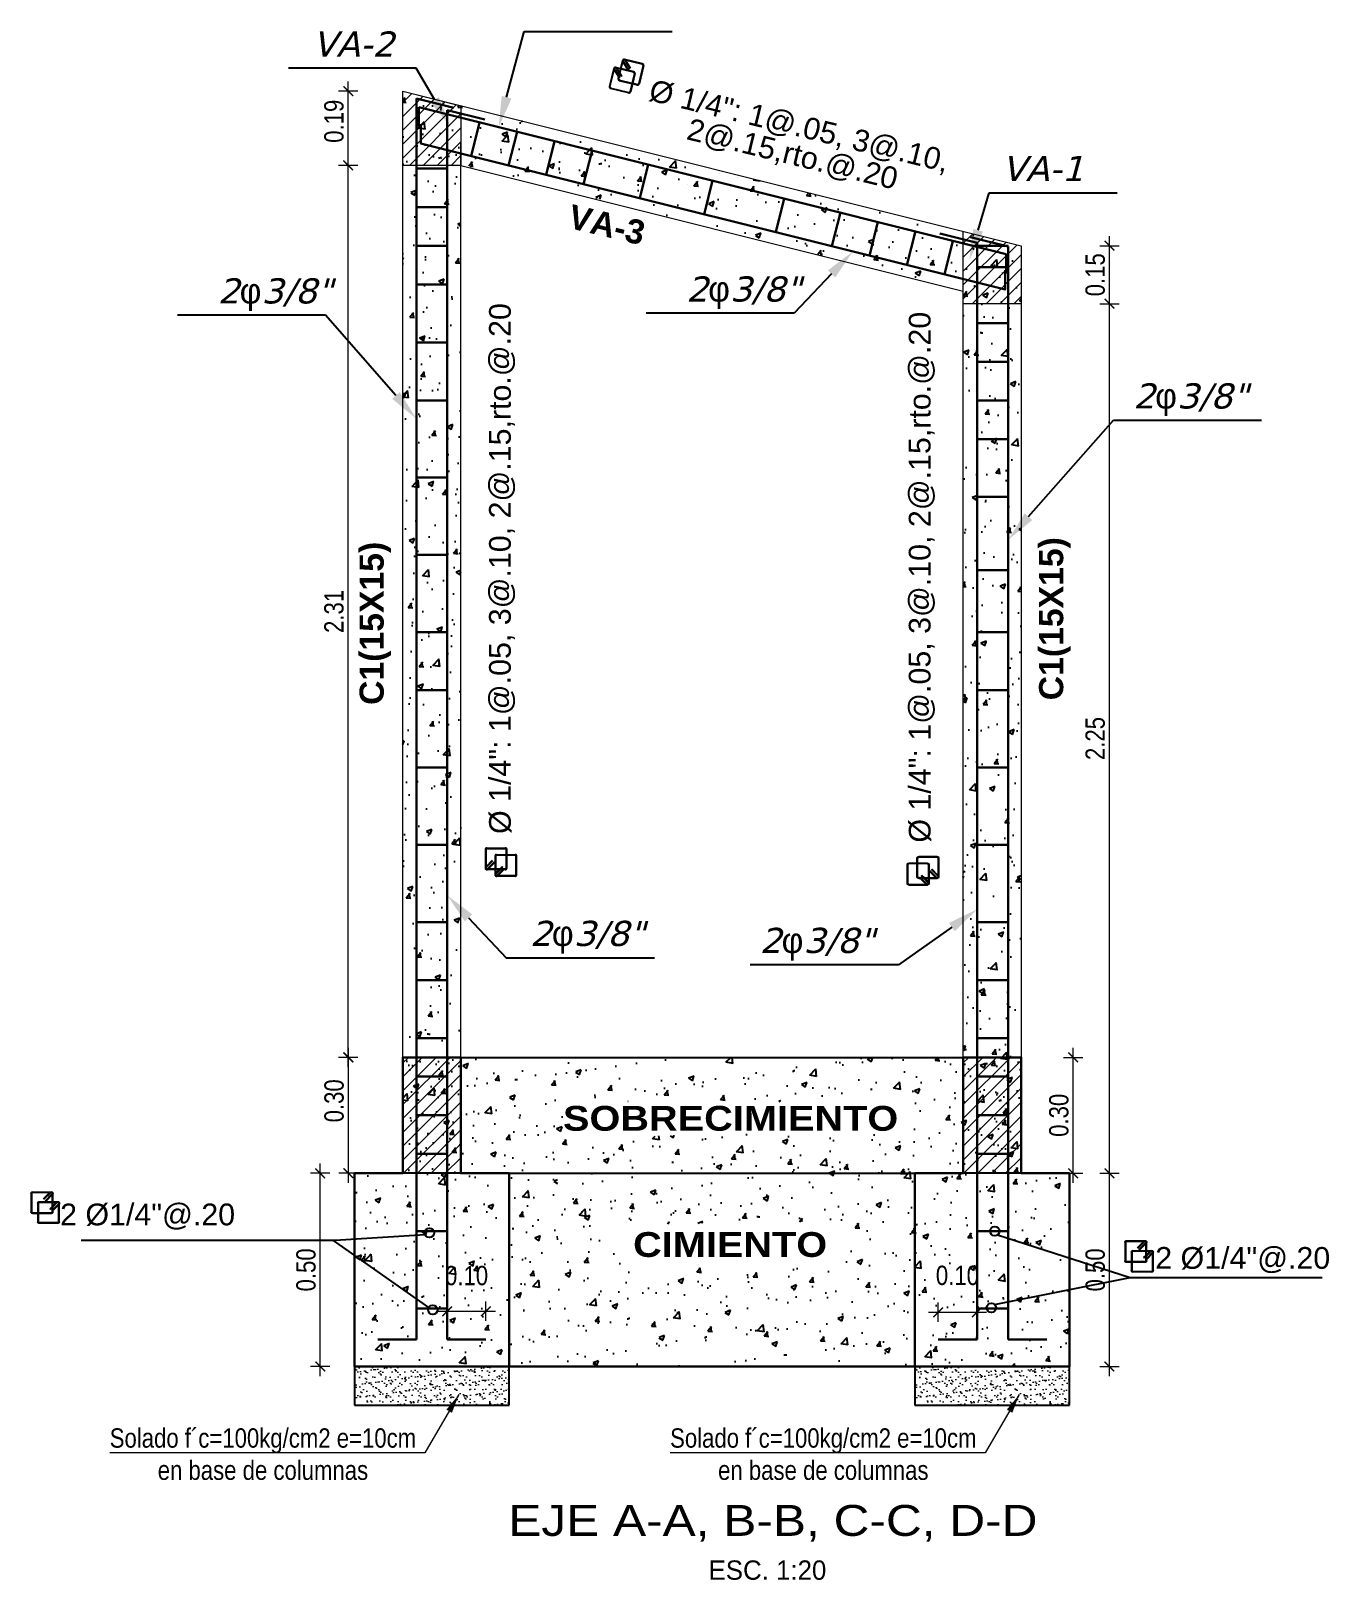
# Model space of a CAD drawing. Header units: metres. Extents: x 912 to 1393, y 476 to 584.
# Drawn here: x 1278.913 to 1282.271, y 494.542 to 498.55 of the extents above; entities that cross this region are included whole.
import ezdxf
from ezdxf import colors
from ezdxf.entities.mleader import LeaderData, LeaderLine
from ezdxf.math import Vec2, Vec3

# ---------------------------------------------------------------- set-up
doc = ezdxf.new("R2010")
doc.units = ezdxf.units.M
doc.linetypes.add('ACAD_ISO04W100', pattern=[30, 24, -3, 0, -3])
for name, color, linetype, lineweight in [('-Achurado', 251, 'Continuous', 5), ('A_Columnas', 7, 'Continuous', 40), ('Cotas', 7, 'Continuous', 20), ('Especificaciones', 7, 'Continuous', 20), ('FIC-2ES_ACERO_', 160, 'Continuous', 30), ('FIC-2ES_COLUMNA', 152, 'Continuous', 30), ('FIC-2ES_CONCRETO 210', 251, 'Continuous', 30), ('Flechas', 122, 'Continuous', 20), ('Muro Alto', 5, 'Continuous', 40), ('pisos', 8, 'Continuous', 13), ('PL-03', 7, 'Continuous', 30), ('TEXTO', 7, 'Continuous', 20)]:
    doc.layers.add(name, color=color, linetype=linetype, lineweight=lineweight)
doc.layers.add('A_50_CotasExter', color=253, linetype='Continuous')
doc.layers.add('PL-05', color=7, linetype='Continuous')
doc.styles.add('-Arial Narrow', font='ARIALN.TTF')
doc.styles.add('ARIAL', font='arial.ttf')
doc.styles.add('R80_50', font='verdanai.ttf', dxfattribs={"height": 0.065})
doc.styles.add('ROMANS', font='ARIALN.TTF')
doc.styles.add('style1', font='arial.ttf')
doc.styles.add('TECHNICLIGHT', font='tel_____.pfb')
doc.dimstyles.new('corte 25', dxfattribs={"dimtxt": 0.05, "dimasz": 0.025, "dimexe": 0.025, "dimexo": 0.0125, "dimgap": 0.0125, "dimtad": 1, "dimzin": 4, "dimdsep": 46, "dimtxsty": 'ARIAL', "dimblk": 'ARCHTICK', "dimcen": 0.025, "dimdle": 0.025, "dimclrd": 256, "dimclre": 256, "dimclrt": 7, "dimadec": 0, "dimazin": 0, "dimtfac": 1, "dimtix": 1, "dimtmove": 0, "dimatfit": 3, "dimfxl": 0.1, "dimlwd": -1, "dimarcsym": 0})
doc.dimstyles.new('Esc 1_20n', dxfattribs={"dimscale": 0.02, "dimtxt": 2, "dimasz": 1, "dimexe": 1, "dimexo": 1, "dimgap": 0.45, "dimtad": 1, "dimtoh": 1, "dimzin": 3, "dimdsep": 46, "dimtxsty": '-Arial Narrow', "dimblk": 'ARCHTICK', "dimcen": 1, "dimdle": 1, "dimclrd": 252, "dimclre": 252, "dimclrt": 252, "dimadec": 0, "dimazin": 0, "dimtfac": 1, "dimtix": 1, "dimtmove": 1, "dimatfit": 2, "dimldrblk": 'ARCHTICK', "dimfxl": 1, "dimfxlon": 1, "dimtolj": 2, "dimlwd": 5, "dimlwe": 5, "dimarcsym": 0})

# ---------------------------------------------------------------- blocks, each defined once
blk = doc.blocks.new('ESTRIBOS')
at = {"layer": 'Especificaciones', "linetype": 'ACAD_ISO04W100'}
for p, q in [((1246.7519, 500.8379), (1246.7039, 500.8379)), ((1246.6824, 500.7601), (1246.6824, 500.808)), ((1246.6837, 500.8048), (1246.6994, 500.7891)), ((1246.6849, 500.7601), (1246.6849, 500.8037)), ((1246.6855, 500.8065), (1246.6994, 500.7926)), ((1246.6994, 500.8125), (1246.6869, 500.8125)), ((1246.6994, 500.8101), (1246.6869, 500.8101)), ((1246.6884, 500.8095), (1246.6994, 500.7984)), ((1246.6913, 500.8101), (1246.6994, 500.8019)), ((1246.6994, 500.7855), (1246.6994, 500.8334)), ((1246.7007, 500.8302), (1246.7181, 500.8128)), ((1246.7019, 500.7855), (1246.7019, 500.829)), ((1246.7349, 500.8125), (1246.7019, 500.8125)), ((1246.7349, 500.8101), (1246.7019, 500.8101)), ((1246.7019, 500.7994), (1246.7075, 500.7938)), ((1246.7025, 500.8319), (1246.7199, 500.8145)), ((1246.7519, 500.8354), (1246.7039, 500.8354)), ((1246.7054, 500.8348), (1246.7228, 500.8174)), ((1246.7083, 500.8354), (1246.7245, 500.8192)), ((1246.7199, 500.8145), (1246.7181, 500.8128)), ((1246.7369, 500.808), (1246.7369, 500.7601)), ((1246.7394, 500.8083), (1246.7394, 500.7601)), ((1246.7539, 500.8334), (1246.7539, 500.7855)), ((1246.7564, 500.8337), (1246.7564, 500.7855)), ((1246.6869, 500.7581), (1246.7349, 500.7581)), ((1246.7019, 500.796), (1246.7058, 500.7921)), ((1246.7019, 500.7901), (1246.7029, 500.7891)), ((1246.7029, 500.7891), (1246.7019, 500.7882)), ((1246.7039, 500.7834), (1246.7369, 500.7834)), ((1246.7039, 500.7809), (1246.7369, 500.7809)), ((1246.7075, 500.7938), (1246.7058, 500.7921)), ((1246.7394, 500.7834), (1246.7519, 500.7834)), ((1246.7394, 500.7809), (1246.7519, 500.7809)), ((1246.6869, 500.7556), (1246.7349, 500.7556))]:
    blk.add_line(p, q, dxfattribs=at)
for centre, radius, start, end in [((1246.7039, 500.8334), 0.00452, 90, 225), ((1246.7519, 500.8334), 0.00452, 0, 90), ((1246.6869, 500.808), 0.00452, 90, 225), ((1246.6869, 500.808), 0.00206, 45.0001, 225), ((1246.7039, 500.8334), 0.00206, 45.0001, 225), ((1246.7349, 500.808), 0.00452, 0, 90), ((1246.7349, 500.808), 0.00206, 0, 90), ((1246.7519, 500.8334), 0.00206, 0, 90), ((1246.6869, 500.7601), 0.00452, 180, 270), ((1246.6869, 500.7601), 0.00206, 180, 270), ((1246.7039, 500.7855), 0.00452, 180, 270), ((1246.7039, 500.7855), 0.00206, 180, 270), ((1246.7349, 500.7601), 0.00206, 270, 0), ((1246.7349, 500.7601), 0.00452, 270, 0), ((1246.7519, 500.7855), 0.00452, 270, 0), ((1246.7519, 500.7855), 0.00206, 270, 0)]:
    blk.add_arc(centre, radius, start, end, dxfattribs=at)
blk = doc.blocks.new('_ArchTick')
at = {"layer": 'pisos', "color": 0, "const_width": 0.15}
blk.add_lwpolyline([(-0.5, -0.5), (0.5, 0.5)], dxfattribs=at)
blk = doc.blocks.new('*D351')
at = {"layer": 'A_50_CotasExter', "color": 252, "lineweight": 5, "transparency": 16777216}
for p, q in [((1279.9648, 495.2369), (1280.1148, 495.2369)), ((1279.9898, 495.2119), (1279.9898, 495.2619)), ((1280.0898, 495.2119), (1280.0898, 495.2619))]:
    blk.add_line(p, q, dxfattribs=at)
at = {"layer": 'DEFPOINTS', "color": 0, "lineweight": 20, "transparency": 16777216}
for p in [(1280.0898, 495.2369), (1279.9898, 495.1641), (1280.0898, 495.1641)]:
    blk.add_point(p, dxfattribs=at)
at = {"layer": 'A_50_CotasExter', "color": 252, "lineweight": 5, "transparency": 16777216, "xscale": 0.025, "yscale": 0.025, "zscale": 0.025, "rotation": 180}
blk.add_blockref('_ArchTick', (1279.9898, 495.2369), dxfattribs=at)
at = {"layer": 'A_50_CotasExter', "color": 252, "lineweight": 5, "transparency": 16777216, "xscale": 0.025, "yscale": 0.025, "zscale": 0.025}
blk.add_blockref('_ArchTick', (1280.0898, 495.2369), dxfattribs=at)
at = {"layer": 'A_50_CotasExter', "color": 252, "transparency": 16777216, "insert": (1280.0398, 495.329), "char_height": 0.05, "attachment_point": 5, "style": '-Arial Narrow'}
blk.add_mtext('\\A2;0.10', dxfattribs=at)
blk = doc.blocks.new('*D350')
at = {"layer": 'A_50_CotasExter', "color": 252, "lineweight": 5, "transparency": 16777216}
for p, q in [((1281.2348, 495.2343), (1281.3848, 495.2343)), ((1281.2598, 495.2093), (1281.2598, 495.2593)), ((1281.3598, 495.2093), (1281.3598, 495.2593))]:
    blk.add_line(p, q, dxfattribs=at)
at = {"layer": 'DEFPOINTS', "color": 0, "lineweight": 20, "transparency": 16777216}
for p in [(1281.3598, 495.2343), (1281.2598, 495.1641), (1281.3598, 495.1641)]:
    blk.add_point(p, dxfattribs=at)
at = {"layer": 'A_50_CotasExter', "color": 252, "lineweight": 5, "transparency": 16777216, "xscale": 0.025, "yscale": 0.025, "zscale": 0.025, "rotation": 180}
blk.add_blockref('_ArchTick', (1281.2598, 495.2343), dxfattribs=at)
at = {"layer": 'A_50_CotasExter', "color": 252, "lineweight": 5, "transparency": 16777216, "xscale": 0.025, "yscale": 0.025, "zscale": 0.025}
blk.add_blockref('_ArchTick', (1281.3598, 495.2343), dxfattribs=at)
at = {"layer": 'A_50_CotasExter', "color": 252, "transparency": 16777216, "insert": (1281.3098, 495.3296), "char_height": 0.05, "attachment_point": 5, "style": '-Arial Narrow'}
blk.add_mtext('\\A2;0.10', dxfattribs=at)
blk = doc.blocks.new('*D301')
at = {"layer": 'A_50_CotasExter', "color": 252, "lineweight": 5, "transparency": 16777216}
for p, q in [((1279.6861, 495.5941), (1279.6361, 495.5941)), ((1279.6611, 495.0691), (1279.6611, 495.6191)), ((1279.6861, 495.0941), (1279.6361, 495.0941))]:
    blk.add_line(p, q, dxfattribs=at)
at = {"layer": 'DEFPOINTS', "color": 0, "lineweight": 20, "transparency": 16777216}
for p in [(1279.6611, 495.5941), (1279.751, 495.5941), (1279.751, 495.0941)]:
    blk.add_point(p, dxfattribs=at)
at = {"layer": 'A_50_CotasExter', "color": 252, "lineweight": 5, "transparency": 16777216, "xscale": 0.025, "yscale": 0.025, "zscale": 0.025}
for p, rotation in [((1279.6611, 495.5941), 90), ((1279.6611, 495.0941), 270)]:
    blk.add_blockref('_ArchTick', p, dxfattribs=dict(at, rotation=rotation))
at = {"layer": 'A_50_CotasExter', "color": 252, "transparency": 16777216, "insert": (1279.6244, 495.3441), "char_height": 0.05, "attachment_point": 5, "rotation": 90, "style": '-Arial Narrow'}
blk.add_mtext('\\A2;0.50', dxfattribs=at)
blk = doc.blocks.new('*D300')
at = {"layer": 'A_50_CotasExter', "color": 252, "lineweight": 5, "transparency": 16777216}
for p, q in [((1279.7338, 495.5691), (1279.7338, 495.9191)), ((1279.7588, 495.8941), (1279.7088, 495.8941)), ((1279.7588, 495.5941), (1279.7088, 495.5941))]:
    blk.add_line(p, q, dxfattribs=at)
at = {"layer": 'DEFPOINTS', "color": 0, "lineweight": 20, "transparency": 16777216}
for p in [(1279.7338, 495.8941), (1279.8748, 495.8941), (1279.876, 495.5941)]:
    blk.add_point(p, dxfattribs=at)
at = {"layer": 'A_50_CotasExter', "color": 252, "lineweight": 5, "transparency": 16777216, "xscale": 0.025, "yscale": 0.025, "zscale": 0.025}
for p, rotation in [((1279.7338, 495.8941), 90), ((1279.7338, 495.5941), 270)]:
    blk.add_blockref('_ArchTick', p, dxfattribs=dict(at, rotation=rotation))
at = {"layer": 'A_50_CotasExter', "color": 252, "transparency": 16777216, "insert": (1279.6971, 495.7816), "char_height": 0.05, "attachment_point": 5, "rotation": 90, "style": '-Arial Narrow'}
blk.add_mtext('\\A2;0.30', dxfattribs=at)
blk = doc.blocks.new('*D299')
at = {"layer": 'A_50_CotasExter', "color": 252, "lineweight": 5, "transparency": 16777216}
for p, q in [((1279.7585, 498.202), (1279.7085, 498.202)), ((1279.7335, 495.8691), (1279.7335, 498.227)), ((1279.7585, 495.8941), (1279.7085, 495.8941))]:
    blk.add_line(p, q, dxfattribs=at)
at = {"layer": 'DEFPOINTS', "color": 0, "lineweight": 20, "transparency": 16777216}
for p in [(1279.7335, 498.202), (1279.8748, 498.202), (1279.8748, 495.8941)]:
    blk.add_point(p, dxfattribs=at)
at = {"layer": 'A_50_CotasExter', "color": 252, "lineweight": 5, "transparency": 16777216, "xscale": 0.025, "yscale": 0.025, "zscale": 0.025}
for p, rotation in [((1279.7335, 498.202), 90), ((1279.7335, 495.8941), 270)]:
    blk.add_blockref('_ArchTick', p, dxfattribs=dict(at, rotation=rotation))
at = {"layer": 'A_50_CotasExter', "color": 252, "transparency": 16777216, "insert": (1279.6968, 497.048), "char_height": 0.05, "attachment_point": 5, "rotation": 90, "style": '-Arial Narrow'}
blk.add_mtext('\\A2;2.31', dxfattribs=at)
blk = doc.blocks.new('*D94')
at = {"layer": 'A_50_CotasExter', "color": 252, "lineweight": 5, "transparency": 16777216}
for p, q in [((1279.7585, 498.3941), (1279.7085, 498.3941)), ((1279.7335, 498.177), (1279.7335, 498.4191)), ((1279.7585, 498.202), (1279.7085, 498.202))]:
    blk.add_line(p, q, dxfattribs=at)
at = {"layer": 'DEFPOINTS', "color": 0, "lineweight": 20, "transparency": 16777216}
for p in [(1279.7335, 498.3941), (1279.8748, 498.3941), (1279.8748, 498.202)]:
    blk.add_point(p, dxfattribs=at)
at = {"layer": 'A_50_CotasExter', "color": 252, "lineweight": 5, "transparency": 16777216, "xscale": 0.025, "yscale": 0.025, "zscale": 0.025}
for p, rotation in [((1279.7335, 498.3941), 90), ((1279.7335, 498.202), 270)]:
    blk.add_blockref('_ArchTick', p, dxfattribs=dict(at, rotation=rotation))
at = {"layer": 'A_50_CotasExter', "color": 252, "transparency": 16777216, "insert": (1279.6968, 498.3163), "char_height": 0.05, "attachment_point": 5, "rotation": 90, "style": '-Arial Narrow'}
blk.add_mtext('\\A2;0.19', dxfattribs=at)
blk = doc.blocks.new('*D297')
at = {"layer": 'A_50_CotasExter', "color": 252, "lineweight": 5, "transparency": 16777216}
for p, q in [((1281.6783, 497.8441), (1281.7283, 497.8441)), ((1281.7033, 495.5691), (1281.7033, 497.8691)), ((1281.6783, 495.5941), (1281.7283, 495.5941))]:
    blk.add_line(p, q, dxfattribs=at)
at = {"layer": 'DEFPOINTS', "color": 0, "lineweight": 20, "transparency": 16777216}
for p in [(1281.4748, 497.8441), (1281.7033, 497.8441), (1281.4748, 495.5941)]:
    blk.add_point(p, dxfattribs=at)
at = {"layer": 'A_50_CotasExter', "color": 252, "lineweight": 5, "transparency": 16777216, "xscale": 0.025, "yscale": 0.025, "zscale": 0.025}
for p, rotation in [((1281.7033, 497.8441), 90), ((1281.7033, 495.5941), 270)]:
    blk.add_blockref('_ArchTick', p, dxfattribs=dict(at, rotation=rotation))
at = {"layer": 'A_50_CotasExter', "color": 252, "transparency": 16777216, "insert": (1281.6665, 496.7191), "char_height": 0.05, "attachment_point": 5, "rotation": 90, "style": '-Arial Narrow'}
blk.add_mtext('\\A2;2.25', dxfattribs=at)
blk = doc.blocks.new('*D95')
at = {"layer": 'A_50_CotasExter', "color": 252, "lineweight": 5, "transparency": 16777216}
for p, q in [((1281.6783, 495.5941), (1281.7283, 495.5941)), ((1281.7033, 495.0691), (1281.7033, 495.6191)), ((1281.6783, 495.0941), (1281.7283, 495.0941))]:
    blk.add_line(p, q, dxfattribs=at)
at = {"layer": 'DEFPOINTS', "color": 0, "lineweight": 20, "transparency": 16777216}
for p in [(1281.5998, 495.5941), (1281.7033, 495.5941), (1281.5998, 495.0941)]:
    blk.add_point(p, dxfattribs=at)
at = {"layer": 'A_50_CotasExter', "color": 252, "lineweight": 5, "transparency": 16777216, "xscale": 0.025, "yscale": 0.025, "zscale": 0.025}
for p, rotation in [((1281.7033, 495.5941), 90), ((1281.7033, 495.0941), 270)]:
    blk.add_blockref('_ArchTick', p, dxfattribs=dict(at, rotation=rotation))
at = {"layer": 'A_50_CotasExter', "color": 252, "transparency": 16777216, "insert": (1281.6665, 495.3441), "char_height": 0.05, "attachment_point": 5, "rotation": 90, "style": '-Arial Narrow'}
blk.add_mtext('\\A2;0.50', dxfattribs=at)
blk = doc.blocks.new('*D302')
at = {"layer": 'A_50_CotasExter', "color": 252, "lineweight": 5, "transparency": 16777216}
for p, q in [((1281.6093, 495.5691), (1281.6093, 495.9191)), ((1281.5843, 495.8941), (1281.6343, 495.8941)), ((1281.5843, 495.5941), (1281.6343, 495.5941))]:
    blk.add_line(p, q, dxfattribs=at)
at = {"layer": 'DEFPOINTS', "color": 0, "lineweight": 20, "transparency": 16777216}
for p in [(1281.476, 495.8941), (1281.6093, 495.8941), (1281.476, 495.5941)]:
    blk.add_point(p, dxfattribs=at)
at = {"layer": 'A_50_CotasExter', "color": 252, "lineweight": 5, "transparency": 16777216, "xscale": 0.025, "yscale": 0.025, "zscale": 0.025}
for p, rotation in [((1281.6093, 495.8941), 90), ((1281.6093, 495.5941), 270)]:
    blk.add_blockref('_ArchTick', p, dxfattribs=dict(at, rotation=rotation))
at = {"layer": 'A_50_CotasExter', "color": 252, "transparency": 16777216, "insert": (1281.5725, 495.7441), "char_height": 0.05, "attachment_point": 5, "rotation": 90, "style": '-Arial Narrow'}
blk.add_mtext('\\A2;0.30', dxfattribs=at)
blk = doc.blocks.new('*D298')
at = {"layer": 'A_50_CotasExter', "color": 252, "lineweight": 5, "transparency": 16777216}
for p, q in [((1281.6783, 497.9941), (1281.7283, 497.9941)), ((1281.7033, 497.8191), (1281.7033, 498.0191)), ((1281.6783, 497.8441), (1281.7283, 497.8441))]:
    blk.add_line(p, q, dxfattribs=at)
at = {"layer": 'DEFPOINTS', "color": 0, "lineweight": 20, "transparency": 16777216}
for p in [(1281.4748, 497.9941), (1281.7033, 497.9941), (1281.4748, 497.8441)]:
    blk.add_point(p, dxfattribs=at)
at = {"layer": 'A_50_CotasExter', "color": 252, "lineweight": 5, "transparency": 16777216, "xscale": 0.025, "yscale": 0.025, "zscale": 0.025}
for p, rotation in [((1281.7033, 497.9941), 90), ((1281.7033, 497.8441), 270)]:
    blk.add_blockref('_ArchTick', p, dxfattribs=dict(at, rotation=rotation))
at = {"layer": 'A_50_CotasExter', "color": 252, "transparency": 16777216, "insert": (1281.6665, 497.9191), "char_height": 0.05, "attachment_point": 5, "rotation": 90, "style": '-Arial Narrow'}
blk.add_mtext('\\A2;0.15', dxfattribs=at)

msp = doc.modelspace()

# ---------------------------------------------------------------- hatches: boundary and pattern name
at = {"layer": '-Achurado', "lineweight": 5}
h = msp.add_hatch(dxfattribs=at)
h.set_pattern_fill('AR-SAND', color=256, scale=0.0005)
h.set_pattern_definition([(37.5, (80.340538, -1e-13), (-0.00080001565, 0.02447066187), [0, -0.019304, 0, -0.02159, 0, -0.0206375]), (7.5, (80.340538, -1e-13), (0.02247616416, 0.035841255), [0, -0.010414, 0, -0.017399, 0, -0.0066675]), (327.5, (80.324917, -1e-13), (0.0395496185, 7.185923e-05), [0, -0.00635, 0, -0.02286, 0, -0.029845]), (317.5, (80.324917, -1e-13), (0.0381778226, 0.0111464662), [0, -0.003175, 0, -0.014986, 0, -0.017145])])
h.paths.add_polyline_path([(1280.1498, 495.0941), (1279.7498, 495.0941), (1279.7498, 494.9941), (1280.1498, 494.9941)])
h = msp.add_hatch(dxfattribs=at)
h.set_pattern_fill('AR-SAND', color=256, scale=0.0005)
h.set_pattern_definition([(37.5, (81.790538, 0), (-0.00080001565, 0.02447066187), [0, -0.019304, 0, -0.02159, 0, -0.0206375]), (7.5, (81.790538, 0), (0.02247616416, 0.035841255), [0, -0.010414, 0, -0.017399, 0, -0.0066675]), (327.5, (81.774917, 0), (0.0395496185, 7.185923e-05), [0, -0.00635, 0, -0.02286, 0, -0.029845]), (317.5, (81.774917, 0), (0.0381778226, 0.0111464662), [0, -0.003175, 0, -0.014986, 0, -0.017145])])
h.paths.add_polyline_path([(1281.5998, 495.0941), (1281.1998, 495.0941), (1281.1998, 494.9941), (1281.5998, 494.9941)])
at = {"true_color": 0x636466}
h = msp.add_hatch(dxfattribs=at)
h.set_pattern_fill('AR-CONC', color=251, scale=0.0008)
h.set_pattern_definition([(50, (33.49498, -3.12818), (0.145747735, -0.012751268), [0.01524, -0.16764]), (355, (33.49498, -3.12818), (-0.028194737, 0.152845476), [0.012192, -0.134112467]), (100.451445, (33.50713, -3.12925), (0.117552998, 0.140094202), [0.012952007, -0.142472196]), (46.1842, (33.49498, -3.08754), (0.216863233, -0.033633862), [0.02286, -0.25146]), (96.635558, (33.51306, -3.09035), (0.189923307, 0.1979409), [0.01942802, -0.213708487]), (351.184151, (33.49498, -3.08754), (0.189923307, 0.1979409), [0.018287974, -0.201167786]), (21, (33.5153, -3.0977), (0.121291513, -0.081812159), [0.01524, -0.16764]), (326, (33.5153, -3.0977), (0.049441623, 0.147350373), [0.012192, -0.134112]), (71.451445, (33.52541, -3.10452), (0.170733135, 0.065538215), [0.012952007, -0.14247195]), (37.5, (33.494983, -3.128183), (0.0024708826, 0.067644031), [0, -0.1324864, 0, -0.136144, 0, -0.13462]), (7.5, (33.49498, -3.12818), (0.05345573, 0.08014446), [0, -0.0776224, 0, -0.1294384, 0, -0.051308]), (327.5, (33.44967, -3.128183), (0.1084724761, -0.0045829952), [0, -0.0508, 0, -0.158496, 0, -0.210312]), (317.5, (33.42935, -3.12818), (0.118503345, 0.020341193), [0, -0.06604, 0, -0.1052576, 0, -0.149352])])
h.paths.add_polyline_path([(1279.8748, 498.3941), (1281.3248, 498.0316), (1281.3248, 497.877), (1279.8748, 498.2441)])
h = msp.add_hatch(dxfattribs=at)
h.set_pattern_fill('AR-CONC', color=251, scale=0.0008)
h.paths.add_polyline_path([(1279.8748, 498.2441), (1280.0248, 498.2441), (1280.0248, 495.5941), (1279.8748, 495.5941)])
h = msp.add_hatch(dxfattribs=at)
h.set_pattern_fill('AR-CONC', color=251, scale=0.0008)
h.set_pattern_definition([(50, (32.64498, -3.57818), (0.145747735, -0.012751268), [0.01524, -0.16764]), (355, (32.64498, -3.57818), (-0.028194737, 0.152845476), [0.012192, -0.134112467]), (100.451445, (32.65713, -3.57925), (0.117552998, 0.140094202), [0.012952007, -0.142472196]), (46.1842, (32.64498, -3.53754), (0.216863233, -0.033633862), [0.02286, -0.25146]), (96.635558, (32.66306, -3.54035), (0.189923307, 0.1979409), [0.01942802, -0.213708487]), (351.184151, (32.64498, -3.53754), (0.189923307, 0.1979409), [0.018287974, -0.201167786]), (21, (32.6653, -3.5477), (0.121291513, -0.081812159), [0.01524, -0.16764]), (326, (32.6653, -3.5477), (0.049441623, 0.147350373), [0.012192, -0.134112]), (71.451445, (32.67541, -3.55452), (0.170733135, 0.065538215), [0.012952007, -0.14247195]), (37.5, (32.644983, -3.578183), (0.0024708826, 0.067644031), [0, -0.1324864, 0, -0.136144, 0, -0.13462]), (7.5, (32.64498, -3.57818), (0.05345573, 0.08014446), [0, -0.0776224, 0, -0.1294384, 0, -0.051308]), (327.5, (32.59967, -3.578183), (0.1084724761, -0.0045829952), [0, -0.0508, 0, -0.158496, 0, -0.210312]), (317.5, (32.57935, -3.57818), (0.118503345, 0.020341193), [0, -0.06604, 0, -0.1052576, 0, -0.149352])])
h.paths.add_polyline_path([(1281.3248, 498.0316), (1281.4748, 497.9941), (1281.4748, 495.5941), (1281.3248, 495.5941)])
h = msp.add_hatch(dxfattribs=at)
h.set_pattern_fill('AR-CONC', color=251, scale=0.0008)
h.set_pattern_definition([(50, (33.49498, -3.57818), (0.145747735, -0.012751268), [0.01524, -0.16764]), (355, (33.49498, -3.57818), (-0.028194737, 0.152845476), [0.012192, -0.134112467]), (100.451445, (33.50713, -3.57925), (0.117552998, 0.140094202), [0.012952007, -0.142472196]), (46.1842, (33.49498, -3.53754), (0.216863233, -0.033633862), [0.02286, -0.25146]), (96.635558, (33.51306, -3.54035), (0.189923307, 0.1979409), [0.01942802, -0.213708487]), (351.184151, (33.49498, -3.53754), (0.189923307, 0.1979409), [0.018287974, -0.201167786]), (21, (33.5153, -3.5477), (0.121291513, -0.081812159), [0.01524, -0.16764]), (326, (33.5153, -3.5477), (0.049441623, 0.147350373), [0.012192, -0.134112]), (71.451445, (33.52541, -3.55452), (0.170733135, 0.065538215), [0.012952007, -0.14247195]), (37.5, (33.494983, -3.578183), (0.0024708826, 0.067644031), [0, -0.1324864, 0, -0.136144, 0, -0.13462]), (7.5, (33.49498, -3.57818), (0.05345573, 0.08014446), [0, -0.0776224, 0, -0.1294384, 0, -0.051308]), (327.5, (33.44967, -3.578183), (0.1084724761, -0.0045829952), [0, -0.0508, 0, -0.158496, 0, -0.210312]), (317.5, (33.42935, -3.57818), (0.118503345, 0.020341193), [0, -0.06604, 0, -0.1052576, 0, -0.149352])])
h.paths.add_polyline_path([(1279.8748, 495.8941), (1279.8748, 495.5941), (1279.751, 495.5941), (1279.751, 495.0941), (1280.2748, 495.0941), (1280.2748, 495.5941), (1280.0248, 495.5941), (1280.0248, 495.8941)])
h = msp.add_hatch(dxfattribs=at)
h.set_pattern_fill('AR-CONC', color=251, scale=0.0008)
h.paths.add_polyline_path([(1280.2956, 495.6866), (1281.1916, 495.7017), (1281.1954, 495.7773), (1280.2881, 495.7811)], flags=16)
h.paths.add_polyline_path([(1280.0248, 495.8941), (1280.0354, 495.6941), (1280.0248, 495.6941), (1280.0248, 495.5941), (1280.1498, 495.5941), (1282.0498, 495.5941), (1281.3248, 495.5941), (1281.3248, 495.8941)])
h = msp.add_hatch(dxfattribs=at)
h.set_pattern_fill('AR-CONC', color=251, scale=0.0008)
h.paths.add_polyline_path([(1281.5998, 495.5941), (1281.4748, 495.5941), (1281.4748, 495.8941), (1281.3248, 495.8941), (1281.3252, 495.5941), (1281.1998, 495.5941), (1281.1998, 495.0941), (1281.5998, 495.0941)])
h = msp.add_hatch(dxfattribs=at)
h.set_pattern_fill('AR-CONC', color=251, scale=0.0008)
h.paths.add_polyline_path([(1281.1998, 495.5941), (1280.2748, 495.5941), (1280.2748, 495.0941), (1281.1998, 495.0941)])
h.paths.add_polyline_path([(1280.4546, 495.3494), (1281.0035, 495.3494), (1281.0186, 495.4696), (1280.4358, 495.4621)], flags=16)
at = {"layer": 'Muro Alto', "lineweight": 20, "true_color": 0x636466}
h = msp.add_hatch(dxfattribs=at)
h.set_pattern_fill('LINE', color=251, scale=0.008, angle=45)
h.set_pattern_definition([(45, (22.639477, -3.128183), (-0.01796051224, 0.01796051224), [])])
h.paths.add_polyline_path([(1279.8748, 498.202), (1280.0248, 498.202), (1280.0248, 498.3566), (1279.8748, 498.3941)])
h = msp.add_hatch(dxfattribs=at)
h.set_pattern_fill('LINE', color=251, scale=0.008, angle=45)
h.set_pattern_definition([(45, (24.089477, -3.528183), (-0.01796051224, 0.01796051224), [])])
h.paths.add_polyline_path([(1281.3248, 497.8441), (1281.4748, 497.8441), (1281.4748, 497.9941), (1281.3248, 498.0316)])
h = msp.add_hatch(dxfattribs=at)
h.set_pattern_fill('LINE', color=251, scale=0.008, angle=45)
h.set_pattern_definition([(45, (32.28987, -3.578183), (-0.01796051224, 0.01796051224), [])])
h.paths.add_polyline_path([(1279.8748, 495.8941), (1280.0248, 495.8941), (1280.0248, 495.5941), (1279.8748, 495.5941)])
h = msp.add_hatch(dxfattribs=at)
h.set_pattern_fill('LINE', color=251, scale=0.008, angle=45)
h.set_pattern_definition([(45, (33.73987, -3.578183), (-0.01796051224, 0.01796051224), [])])
h.paths.add_polyline_path([(1281.3248, 495.8941), (1281.4748, 495.8941), (1281.4748, 495.5941), (1281.3248, 495.5941)])

# ---------------------------------------------------------------- linework, layer by layer
for p, q in [((1279.7498, 495.0941), (1279.7498, 494.9941)), ((1280.1498, 494.9941), (1280.1498, 495.0941)), ((1281.1998, 495.0941), (1281.1998, 494.9941)), ((1281.5998, 494.9941), (1281.5998, 495.0941)), ((1279.7498, 494.9941), (1280.1498, 494.9941)), ((1281.1998, 494.9941), (1281.5998, 494.9941))]:
    msp.add_line(p, q)
for points in [[(1279.8748, 495.8941), (1280.0248, 495.8941), (1280.0248, 495.5941), (1279.8748, 495.5941)], [(1281.3248, 495.8941), (1281.4748, 495.8941), (1281.4748, 495.5941), (1281.3248, 495.5941)]]:
    msp.add_lwpolyline(points, close=True)
for points in [[(1280.0248, 495.8941), (1281.3248, 495.8941)], [(1280.1498, 495.5941), (1281.1998, 495.5941)], [(1279.9329, 495.4346), (1279.6993, 495.4202)], [(1281.4134, 495.4345), (1281.7567, 495.3247)], [(1279.6993, 495.4202), (1279.0426, 495.4202)], [(1279.9417, 495.2468), (1279.6958, 495.42)], [(1281.406, 495.2548), (1281.7567, 495.3247)], [(1281.7567, 495.3247), (1282.254, 495.3247)]]:
    msp.add_lwpolyline(points)
for centre in [(1279.9436, 495.4403), (1281.4063, 495.4444), (1279.9523, 495.2408), (1281.3976, 495.2461)]:
    msp.add_circle(centre, 0.0121)
at = {"layer": 'FIC-2ES_ACERO_'}
for p, q in [((1279.9098, 495.1641), (1279.9098, 498.375)), ((1279.9166, 498.3527), (1279.9166, 498.3027)), ((1279.9898, 495.1641), (1279.9898, 498.3447)), ((1279.9212, 498.3088), (1279.9212, 498.2588)), ((1281.361, 495.1641), (1281.361, 498.0019)), ((1281.441, 495.1641), (1281.441, 497.9922)), ((1281.4362, 497.9728), (1281.4362, 497.9228)), ((1281.4333, 497.8807), (1281.4333, 497.9307)), ((1279.8098, 495.1641), (1279.9098, 495.1641)), ((1280.0898, 495.1641), (1279.9898, 495.1641)), ((1281.2598, 495.1641), (1281.361, 495.1641)), ((1281.541, 495.1641), (1281.441, 495.1641))]:
    msp.add_line(p, q, dxfattribs=at)
at = {"layer": 'FIC-2ES_ACERO_', "lineweight": 30}
for p, q in [((1281.441, 497.7941), (1281.361, 497.7941)), ((1281.441, 497.6941), (1281.361, 497.6941)), ((1281.441, 497.5941), (1281.361, 497.5941)), ((1281.441, 497.4941), (1281.361, 497.4941)), ((1281.441, 497.3441), (1281.361, 497.3441)), ((1281.441, 497.1548), (1281.361, 497.1548))]:
    msp.add_line(p, q, dxfattribs=at)
at = {"layer": 'FIC-2ES_ACERO_'}
for points in [[(1279.9098, 498.375), (1280.0068, 498.3508)], [(1279.9166, 498.3527), (1281.4362, 497.9728)], [(1279.9898, 498.3447), (1280.0868, 498.3205)], [(1279.9212, 498.3088), (1279.9212, 498.2588), (1281.4333, 497.8807), (1281.4333, 497.9307)], [(1279.9212, 498.2588), (1281.4333, 497.8807)], [(1281.361, 498.0019), (1281.2639, 498.0262)], [(1281.441, 497.9922), (1281.3439, 498.0165)], [(1281.441, 497.9941), (1281.361, 497.9941)], [(1279.9098, 495.9441), (1279.9898, 495.9441)], [(1279.9098, 495.8441), (1279.9898, 495.8441)], [(1279.9098, 495.7441), (1279.9898, 495.7441)], [(1281.441, 495.4441), (1281.361, 495.4441)], [(1281.441, 495.2441), (1281.361, 495.2441)]]:
    msp.add_lwpolyline(points, dxfattribs=at)
at = {"layer": 'FIC-2ES_ACERO_', "color": 5, "lineweight": 30}
for points in [[(1280.0733, 498.3135), (1280.0514, 498.2262)], [(1280.1703, 498.2893), (1280.1485, 498.202)], [(1280.2673, 498.265), (1280.2455, 498.1777)], [(1280.3643, 498.2408), (1280.3425, 498.1534)], [(1279.9898, 498.1941), (1279.9098, 498.1941)], [(1280.5098, 498.2044), (1280.488, 498.1171)], [(1280.6546, 498.0754), (1280.6764, 498.1627)], [(1280.8397, 498.0291), (1280.8615, 498.1165)], [(1279.9898, 498.0941), (1279.9098, 498.0941)], [(1280.9852, 497.9928), (1281.007, 498.0801)], [(1281.0822, 497.9685), (1281.1041, 498.0558)], [(1281.1792, 497.9443), (1281.2011, 498.0316)], [(1279.9898, 497.9941), (1279.9098, 497.9941)], [(1281.2763, 497.92), (1281.2981, 498.0073)], [(1281.441, 497.939), (1281.361, 497.939)], [(1279.9898, 497.8941), (1279.9098, 497.8941)], [(1279.9898, 497.7441), (1279.9098, 497.7441)], [(1279.9898, 497.5941), (1279.9098, 497.5941)], [(1279.9898, 497.3941), (1279.9098, 497.3941)], [(1279.9898, 497.1941), (1279.9098, 497.1941)], [(1279.9898, 496.9941), (1279.9098, 496.9941)], [(1281.441, 496.9941), (1281.361, 496.9941)], [(1279.9098, 496.8441), (1279.9898, 496.8441)], [(1281.361, 496.8441), (1281.441, 496.8441)], [(1279.9098, 496.6441), (1279.9898, 496.6441)], [(1281.361, 496.6441), (1281.441, 496.6441)], [(1279.9098, 496.4441), (1279.9898, 496.4441)], [(1281.361, 496.4441), (1281.441, 496.4441)], [(1279.9098, 496.2441), (1279.9898, 496.2441)], [(1281.361, 496.2441), (1281.441, 496.2441)], [(1279.9098, 496.0941), (1279.9898, 496.0941)], [(1281.361, 496.0941), (1281.441, 496.0941)], [(1281.361, 495.9441), (1281.441, 495.9441)], [(1281.361, 495.8441), (1281.441, 495.8441)], [(1281.361, 495.7441), (1281.441, 495.7441)], [(1279.9098, 495.6441), (1279.9898, 495.6441)], [(1281.361, 495.6441), (1281.441, 495.6441)], [(1279.9098, 495.4441), (1279.9898, 495.4441)], [(1279.9098, 495.2441), (1279.9898, 495.2441)]]:
    msp.add_lwpolyline(points, dxfattribs=at)
at = {"layer": 'FIC-2ES_ACERO_', "lineweight": 40}
msp.add_lwpolyline([(1279.8748, 495.4441), (1279.8746, 495.4441)], dxfattribs=at)
at = {"layer": 'FIC-2ES_COLUMNA', "ltscale": 0.025}
for points in [[(1279.7498, 495.0941), (1280.1498, 495.0941), (1280.1498, 495.5941), (1280.0248, 495.5941), (1280.0248, 495.8941), (1279.8748, 495.8941), (1279.8748, 495.5941), (1279.7498, 495.5941), (1279.7498, 495.0941)], [(1281.1998, 495.0941), (1281.5998, 495.0941), (1281.5998, 495.5941), (1281.4748, 495.5941), (1281.4748, 495.8941), (1281.3248, 495.8941), (1281.3248, 495.5941), (1281.1998, 495.5941), (1281.1998, 495.0941)], [(1280.1498, 495.0941), (1281.1998, 495.0941)]]:
    msp.add_lwpolyline(points, dxfattribs=at)
at = {"layer": 'FIC-2ES_CONCRETO 210', "lineweight": 15}
for p, q in [((1279.9898, 498.355), (1279.9898, 498.3554)), ((1279.8748, 496.8032), (1279.8748, 498.2441)), ((1280.0248, 495.6941), (1280.0248, 498.2606)), ((1281.3248, 495.8941), (1281.3248, 498.0316)), ((1279.8748, 495.6941), (1279.8748, 497.9441)), ((1281.4748, 497.8441), (1281.3248, 497.8441))]:
    msp.add_line(p, q, dxfattribs=at)
msp.add_lwpolyline([(1280.0248, 498.202), (1279.8748, 498.202), (1279.8748, 498.3941), (1280.0248, 498.3566)], close=True, dxfattribs=at)
for points in [[(1279.8748, 498.3941), (1281.4748, 497.9941), (1281.4748, 495.8941)], [(1280.0248, 498.202), (1281.3248, 497.877)]]:
    msp.add_lwpolyline(points, dxfattribs=at)

# ---------------------------------------------------------------- block references
at = {"layer": 'Muro Alto', "color": 4, "lineweight": 20}
for p, rotation in [((-49.116, 305.1691), 346.3855764026065), ((1780.9255, -750.32), 90)]:
    msp.add_blockref('ESTRIBOS', p, dxfattribs=dict(at, rotation=rotation))
at = {"layer": 'Muro Alto', "color": 4, "lineweight": 20, "xscale": -1, "rotation": 270}
msp.add_blockref('ESTRIBOS', (780.4241, -750.3425), dxfattribs=at)
at = {"layer": 'Muro Alto', "color": 4, "lineweight": 20, "xscale": -1}
for p in [(2525.669, -5.2914), (2528.4992, -5.4178)]:
    msp.add_blockref('ESTRIBOS', p, dxfattribs=at)

# ---------------------------------------------------------------- texts
at = {"layer": 'A_Columnas', "lineweight": 9, "attachment_point": 5, "style": 'style1'}
for s, insert, char_height, width, rotation in [('\\pxsm0.8;Ø 1/4": 1@.05, 3@.10, 2@.15,rto.@.20', (1280.8908, 498.263), 0.05625, 1.078848, 346.3856), ('{\\fArial|b1|i0|c0|p34;VA-3 }', (1280.4027, 498.0482), 0.0625, 0.8, 346.6514), ('\\pxsm0.8;Ø 1/4": 1@.05, 3@.10, 2@.15,rto.@.20', (1280.1317, 497.1589), 0.05625, 2.104752, 90), ('\\pxsm0.8;Ø 1/4": 1@.05, 3@.10, 2@.15,rto.@.20', (1281.2178, 497.1365), 0.05625, 2.104752, 90), ('{\\fArial|b1|i0|c0|p34;C1(15X15)}', (1281.5618, 497.0291), 0.0625, 0.8, 90), ('{\\fArial|b1|i0|c0|p34;C1(15X15)}', (1279.8035, 497.0171), 0.0625, 0.8, 90)]:
    msp.add_mtext(s, dxfattribs=dict(at, insert=insert, char_height=char_height, width=width, rotation=rotation))
at = {"layer": 'A_Columnas', "lineweight": 9, "char_height": 0.05625, "attachment_point": 5, "style": 'style1'}
for insert, width in [((1279.2144, 495.4819), 0.72), ((1282.0481, 495.3694), 0.62)]:
    msp.add_mtext('2 Ø1/4"@.20', dxfattribs=dict(at, insert=insert, width=width))
at = {"layer": 'Especificaciones', "linetype": 'ACAD_ISO04W100', "char_height": 0.065, "width": 0.387333, "style": 'R80_50'}
for s, insert, attachment_point in [('VA-2', (1279.6419, 498.5487), 1), ('VA-1', (1281.4254, 498.2266), 1), ('2{\\fSymbol|b0|i0|c2|p18;f}3/8"', (1280.6082, 497.9148), 1), ('2{\\fSymbol|b0|i0|c2|p18;f}3/8"', (1279.3959, 497.9099), 1), ('2{\\fSymbol|b0|i0|c2|p18;f}3/8"', (1282.0624, 497.6381), 3), ('2{\\fSymbol|b0|i0|c2|p18;f}3/8"', (1280.2038, 496.2473), 1), ('2{\\fSymbol|b0|i0|c2|p18;f}3/8"', (1281.0958, 496.2292), 3)]:
    msp.add_mtext(s, dxfattribs=dict(at, insert=insert, attachment_point=attachment_point))
at = {"layer": 'PL-03', "color": 250, "linetype": 'Continuous', "style": 'TECHNICLIGHT'}
msp.add_text('ESC. 1:20', height=0.05, dxfattribs=at).set_placement((1280.6659, 494.5423))
at = {"layer": 'PL-03', "char_height": 0.05, "width": 0.815284, "attachment_point": 2, "style": 'ROMANS'}
for insert in [(1279.5128, 494.9341), (1280.9628, 494.9341)]:
    msp.add_mtext('Solado f´c=100kg/cm2 e=10cm en base de columnas', dxfattribs=dict(at, insert=insert))
at = {"layer": 'PL-05', "style": 'TECHNICLIGHT', "width": 1.2}
msp.add_text('EJE A-A, B-B, C-C, D-D', height=0.08, dxfattribs=at).set_placement((1280.1476, 494.6558))
at = {"layer": 'TEXTO', "insert": (1281.1567, 495.7684), "char_height": 0.06425, "attachment_point": 3}
msp.add_mtext('{\\fArial Black|b0|i0|c0|p34;SOBRECIMIENTO}', dxfattribs=at)
at = {"layer": 'TEXTO', "insert": (1281.3394, 495.4419), "char_height": 0.06425, "width": 1.235373, "attachment_point": 3}
msp.add_mtext('\\pxqc;{\\fArial Black|b0|i0|c0|p34;CIMIENTO}', dxfattribs=at)

# ---------------------------------------------------------------- dimensions: what is measured, and where the dimension line sits
at = {"layer": 'A_50_CotasExter'}
for base, p1, p2, angle, picture, middle, dimtype in [((1279.7335, 498.3941), (1279.8748, 498.202), (1279.8748, 498.3941), 270, '*D94', (1279.7335, 498.3163), 160), ((1279.7338, 495.8941), (1279.876, 495.5941), (1279.8748, 495.8941), 270, '*D300', (1279.7338, 495.7816), 160), ((1280.0898, 495.2369), (1279.9898, 495.1641), (1280.0898, 495.1641), 0, '*D351', (1280.0398, 495.2922), 161), ((1281.3598, 495.2343), (1281.2598, 495.1641), (1281.3598, 495.1641), 360, '*D350', (1281.3098, 495.2928), 161)]:
    dim = msp.add_linear_dim(base=base, p1=p1, p2=p2, angle=angle, dimstyle='Esc 1_20n', override={"dimscale": 0.025}, dxfattribs=at)
    dim.commit()
    dim.dimension.update_dxf_attribs({"geometry": picture, "text_midpoint": middle, "dimtype": dimtype})
for base, p1, p2, angle, picture, middle in [((1279.7335, 498.202), (1279.8748, 495.8941), (1279.8748, 498.202), 270, '*D299', (1279.6968, 497.048)), ((1281.7033, 497.8441), (1281.4748, 495.5941), (1281.4748, 497.8441), 90, '*D297', (1281.6665, 496.7191))]:
    dim = msp.add_linear_dim(base=base, p1=p1, p2=p2, angle=angle, dimstyle='Esc 1_20n', override={"dimscale": 0.025}, dxfattribs=at)
    dim.commit()
    dim.dimension.update_dxf_attribs({"geometry": picture, "text_midpoint": middle})
for p1, p2, distance, picture, middle in [((1281.4748, 497.8441), (1281.4748, 497.9941), -0.2285, '*D298', (1281.6665, 497.9191)), ((1281.476, 495.5941), (1281.476, 495.8941), -0.1333, '*D302', (1281.5725, 495.7441)), ((1279.751, 495.0941), (1279.751, 495.5941), 0.0898, '*D301', (1279.6244, 495.3441)), ((1281.5998, 495.0941), (1281.5998, 495.5941), -0.1035, '*D95', (1281.6665, 495.3441))]:
    dim = msp.add_aligned_dim(p1=p1, p2=p2, distance=distance, dimstyle='Esc 1_20n', override={"dimscale": 0.025}, dxfattribs=at)
    dim.commit()
    dim.dimension.update_dxf_attribs({"geometry": picture, "text_midpoint": middle})

# ---------------------------------------------------------------- leaders
at = {"layer": 'Cotas', "lineweight": 13, "ltscale": 0.1}
for points in [[(1280.0199, 495.0216), (1279.9319, 494.8704), (1279.1166, 494.8704)], [(1281.4699, 495.0216), (1281.3819, 494.8704), (1280.5666, 494.8704)]]:
    msp.add_leader(points, dimstyle='corte 25', override={"dimasz": 0.05, "dimgap": 0.0125, "dimtad": 0}, dxfattribs=at)
at = {"layer": 'Flechas', "color": 7}
ml = msp.add_multileader_mtext('Standard', dxfattribs=at)
ml.set_content('', color=7)
ml.set_leader_properties()
ml.build(insert=Vec2(0, 0))
ml.multileader.update_dxf_attribs({"dogleg_length": 0.6, "arrow_head_size": 0.08})
ctx = ml.context
ctx.base_point, ctx.char_height, ctx.arrow_head_size, ctx.landing_gap_size, ctx.plane_origin = Vec3(1280.572, 498.5486), 0, 0.08, 0, Vec3(1280.4107, 498.7725)
notes = []
notes.append((ctx, [(0, (1, 1, 0), (1280.1888, 498.5486), (1, 0), 0.3833, [(0, [(1280.1228, 498.3011)], 0, [])])]))
ctx.mtext.insert, ctx.mtext.rotation, ctx.mtext.flow_direction, ctx.mtext.extrusion = Vec3(1280.572, 498.5486), 3.141593, 5, Vec3(0, 0, -1)
ml = msp.add_multileader_mtext('Standard', dxfattribs=at)
ml.set_content('', color=7)
ml.set_leader_properties()
ml.build(insert=Vec2(0, 0))
ml.multileader.update_dxf_attribs({"dogleg_length": 0.6, "arrow_head_size": 0.08})
ctx = ml.context
ctx.base_point, ctx.char_height, ctx.arrow_head_size, ctx.landing_gap_size, ctx.plane_origin = Vec3(1279.5791, 498.4534), 0, 0.08, 0, Vec3(1279.6726, 498.6774)
ctx.text_align_type = 2
notes.append((ctx, [(0, (1, 1, 0), (1279.9096, 498.4534), (-1, 0), 0.3305, [(0, [(1279.9973, 498.3034)], 0, [])])]))
ctx.mtext.insert, ctx.mtext.rotation, ctx.mtext.alignment, ctx.mtext.flow_direction, ctx.mtext.extrusion = Vec3(1279.5791, 498.4534), 3.141593, 3, 5, Vec3(0, 0, -1)
ml = msp.add_multileader_mtext('Standard', dxfattribs=at)
ml.set_content('', color=7)
ml.set_leader_properties()
ml.build(insert=Vec2(0, 0))
ml.multileader.update_dxf_attribs({"dogleg_length": 0.6, "arrow_head_size": 0.08})
ctx = ml.context
ctx.base_point, ctx.char_height, ctx.arrow_head_size, ctx.landing_gap_size, ctx.plane_origin = Vec3(1281.723, 498.1313), 0, 0.08, 0, Vec3(1281.6294, 498.3552)
notes.append((ctx, [(0, (1, 1, 0), (1281.3924, 498.1313), (1, 0), 0.3305, [(0, [(1281.3407, 497.9576)], 0, [])])]))
ctx.mtext.insert, ctx.mtext.rotation, ctx.mtext.flow_direction, ctx.mtext.extrusion = Vec3(1281.723, 498.1313), 3.141593, 5, Vec3(0, 0, -1)
ml = msp.add_multileader_mtext('Standard', dxfattribs=at)
ml.set_content('', color=7)
ml.set_leader_properties()
ml.build(insert=Vec2(0, 0))
ml.multileader.update_dxf_attribs({"dogleg_length": 0.6, "arrow_head_size": 0.08})
ctx = ml.context
ctx.base_point, ctx.char_height, ctx.arrow_head_size, ctx.landing_gap_size, ctx.plane_origin = Vec3(1280.5042, 497.8194), 0, 0.08, 0, Vec3(1280.6656, 498.0434)
ctx.text_align_type = 2
notes.append((ctx, [(0, (1, 1, 0), (1280.8875, 497.8194), (-1, 0), 0.3833, [(0, [(1281.0392, 497.9793)], 0, [])])]))
ctx.mtext.insert, ctx.mtext.rotation, ctx.mtext.alignment, ctx.mtext.flow_direction, ctx.mtext.extrusion = Vec3(1280.5042, 497.8194), 3.141593, 3, 5, Vec3(0, 0, -1)
ml = msp.add_multileader_mtext('Standard', dxfattribs=at)
ml.set_content('', color=7)
ml.set_leader_properties()
ml.build(insert=Vec2(0, 0))
ml.multileader.update_dxf_attribs({"dogleg_length": 0.6, "arrow_head_size": 0.08})
ctx = ml.context
ctx.base_point, ctx.char_height, ctx.arrow_head_size, ctx.landing_gap_size, ctx.plane_origin = Vec3(1279.2919, 497.8146), 0, 0.08, 0, Vec3(1279.4532, 498.0386)
ctx.text_align_type = 2
notes.append((ctx, [(0, (1, 1, 0), (1279.6751, 497.8146), (-1, 0), 0.3833, [(0, [(1279.9098, 497.5466)], 0, [])])]))
ctx.mtext.insert, ctx.mtext.rotation, ctx.mtext.alignment, ctx.mtext.flow_direction, ctx.mtext.extrusion = Vec3(1279.2919, 497.8146), 3.141593, 3, 5, Vec3(0, 0, -1)
ml = msp.add_multileader_mtext('Standard', dxfattribs=at)
ml.set_content('', color=7)
ml.set_leader_properties()
ml.build(insert=Vec2(0, 0))
ml.multileader.update_dxf_attribs({"dogleg_length": 0.6, "arrow_head_size": 0.08})
ctx = ml.context
ctx.base_point, ctx.char_height, ctx.arrow_head_size, ctx.landing_gap_size, ctx.plane_origin = Vec3(1282.0969, 497.5428), 0, 0.08, 0, Vec3(1281.9355, 497.7668)
notes.append((ctx, [(0, (1, 1, 0), (1281.7136, 497.5428), (1, 0), 0.3833, [(0, [(1281.441, 497.2331)], 0, [])])]))
ctx.mtext.insert, ctx.mtext.rotation, ctx.mtext.flow_direction, ctx.mtext.extrusion = Vec3(1282.0969, 497.5428), 3.141593, 5, Vec3(0, 0, -1)
ml = msp.add_multileader_mtext('Standard', dxfattribs=at)
ml.set_content('', color=7)
ml.set_leader_properties()
ml.build(insert=Vec2(0, 0))
ml.multileader.update_dxf_attribs({"dogleg_length": 0.6, "arrow_head_size": 0.08})
ctx = ml.context
ctx.base_point, ctx.char_height, ctx.arrow_head_size, ctx.landing_gap_size, ctx.plane_origin = Vec3(1280.5257, 496.152), 0, 0.08, 0, Vec3(1280.3643, 496.376)
notes.append((ctx, [(0, (1, 1, 0), (1280.1424, 496.152), (1, 0), 0.3833, [(0, [(1279.9898, 496.3132)], 0, [])])]))
ctx.mtext.insert, ctx.mtext.rotation, ctx.mtext.flow_direction, ctx.mtext.extrusion = Vec3(1280.5257, 496.152), 3.141593, 5, Vec3(0, 0, -1)
ml = msp.add_multileader_mtext('Standard', dxfattribs=at)
ml.set_content('', color=7)
ml.set_leader_properties()
ml.build(insert=Vec2(0, 0))
ml.multileader.update_dxf_attribs({"dogleg_length": 0.6, "arrow_head_size": 0.08})
ctx = ml.context
ctx.base_point, ctx.char_height, ctx.arrow_head_size, ctx.landing_gap_size, ctx.plane_origin = Vec3(1280.7739, 496.1339), 0, 0.08, 0, Vec3(1280.9353, 496.3578)
ctx.text_align_type = 2
notes.append((ctx, [(0, (1, 1, 0), (1281.1572, 496.1339), (-1, 0), 0.3833, [(0, [(1281.361, 496.2772)], 0, [])])]))
ctx.mtext.insert, ctx.mtext.rotation, ctx.mtext.alignment, ctx.mtext.flow_direction, ctx.mtext.extrusion = Vec3(1280.7739, 496.1339), 3.141593, 3, 5, Vec3(0, 0, -1)
for ctx, leaders in notes:
    for number, flags, end, landing, length, lines in leaders:
        leader = LeaderData()
        leader.index, (leader.has_last_leader_line, leader.has_dogleg_vector, leader.attachment_direction) = number, flags
        leader.last_leader_point, leader.dogleg_vector, leader.dogleg_length = Vec3(end), Vec3(landing), length
        for number, points, colour, breaks in lines:
            line = LeaderLine()
            line.index, line.vertices, line.color, line.breaks = number, Vec3.list(points), colors.encode_raw_color(colour), breaks
            leader.lines.append(line)
        ctx.leaders.append(leader)

doc.saveas('drawing.dxf')
